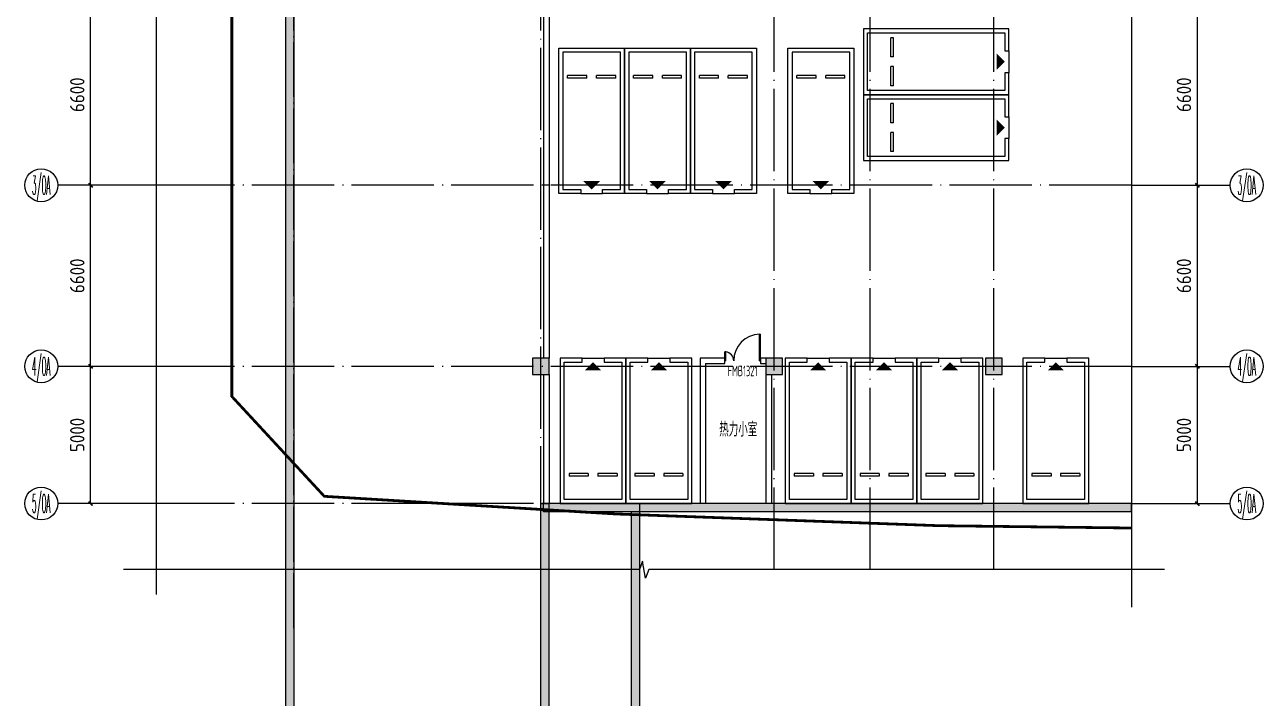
# Model space of a CAD drawing. Extents: x -473190 to 2138458, y -81875 to 2633646.
# Drawn here: x 449012 to 494125, y 197821 to 222367 of the extents above; entities that cross this region are included whole.
import ezdxf
from ezdxf.enums import TextEntityAlignment as Align

# ---------------------------------------------------------------- set-up
doc = ezdxf.new("R2010")
doc.units = 0
doc.header["$LTSCALE"] = 1000
for name, pattern in [('CENTERX2', [4, 2.5, -0.5, 0.5, -0.5]), ('CONTINOUS', [0]), ('DOTE', [2.42, 2, -0.2, 0.02, -0.2]), ('ZW-地下$0$DOTE', [2.42, 2, -0.2, 0.02, -0.2])]:
    doc.linetypes.add(name, pattern=pattern)
for name, color, linetype in [('00-停车位', 67, 'Continuous'), ('00-用地红线', 12, 'CENTERX2'), ('A-ROOM_NAME', 23, 'Continuous'), ('A-WALL', 2, 'Continuous'), ('AXIS', 3, 'Continuous'), ('AXIS_TEXT', 7, 'Continuous'), ('COLUMN', 9, 'Continuous'), ('DIM_SYMB', 3, 'Continuous'), ('DOOR_FIRE', 4, 'Continuous'), ('DOTE', 1, 'DOTE'), ('PUB_DIM', 3, 'Continuous'), ('PUB_HATCH', 8, 'Continuous'), ('WALL-C', 2, 'Continuous'), ('WINDOW_TEXT', 7, 'Continuous')]:
    doc.layers.add(name, color=color, linetype=linetype)
doc.layers.add('地下二层$0$A-PUB_HATCH', color=8, linetype='Continuous', lineweight=0)
doc.styles.add('8B2_02', font='tssdeng.shx', dxfattribs={"width": 0.6, "bigfont": 'TSSDCHN.shx'})
doc.styles.add('_TCH_AXIS', font='COMPLEX', dxfattribs={"bigfont": 'GBCBIG'})
doc.styles.add('_TCH_WINDOW', font='tssdeng.shx', dxfattribs={"width": 0.8, "height": 3.5, "bigfont": 'tssdchn.shx'})
doc.styles.add('COMPLEX', font='COMPLEX.shx', dxfattribs={"width": 0.65})
doc.styles.add('STANDARD_T3', font='gbenor.shx', dxfattribs={"bigfont": 'gbcbig.shx'})
doc.dimstyles.new('STANDARD&&150', dxfattribs={"dimtxt": 525, "dimasz": 150, "dimexe": 375, "dimexo": 450, "dimgap": 225, "dimtad": 1, "dimdec": 0, "dimzin": 0, "dimdsep": 46, "dimtxsty": 'STANDARD_T3', "dimblk": 'ARCHTICK', "dimcen": 0.09, "dimadec": 0, "dimazin": 0, "dimtfac": 1, "dimtdec": 0, "dimtix": 1, "dimtmove": 2, "dimatfit": 3, "dimfxl": 0, "dimtolj": 1, "dimtzin": 0, "dimarcsym": 0})

# ---------------------------------------------------------------- blocks, each defined once
blk = doc.blocks.new('车位2400x5300')
at = {"layer": '00-停车位', "color": 251}
for p, q in [((-875, -1000), (-175, -1000)), ((-875, -1100), (-875, -1000)), ((-875, -1100), (-175, -1100)), ((-175, -1100), (-175, -1000)), ((175, -1000), (875, -1000)), ((175, -1100), (175, -1000)), ((175, -1100), (875, -1100)), ((875, -1100), (875, -1000)), ((400, -5300), (-400, -5300))]:
    blk.add_line(p, q, dxfattribs=at)
blk.add_lwpolyline([(400, -5150), (400, -5300), (1200, -5300), (1200, 0), (-1200, 0), (-1200, -5300), (-400, -5300), (-400, -5150), (-1050, -5150), (-1050, -150), (1050, -150), (1050, -5150), (400, -5150)], dxfattribs=at)
blk.add_lwpolyline([(0, -5150, 0, 600, 0), (0, -4850, 600, 600, 0)], format="xyseb", dxfattribs=at)
blk = doc.blocks.new('_AXISO')
blk.add_circle((0, 0), 0.5)
at = {"layer": 'AXIS_TEXT', "style": 'COMPLEX', "width": 1.041667}
blk.add_attdef('A', text='', height=0.56, dxfattribs=at).set_placement((-0.25, -0.28), (0.25, -0.28), align=Align.FIT)
blk = doc.blocks.new('_ArchTick')
at = {"color": 0, "linetype": 'ByBlock', "const_width": 0.4}
blk.add_lwpolyline([(-0.5, -0.5), (0.5, 0.5)], dxfattribs=at)
blk = doc.blocks.new('*D3498')
at = {"layer": 'Defpoints', "color": 0, "transparency": 16777216}
for p in [(490525, 223117), (491725, 223117), (490525, 216517)]:
    blk.add_point(p, dxfattribs=at)
at = {"layer": 'PUB_DIM', "color": 0, "lineweight": -2, "transparency": 16777216}
for p, q in [((490975, 223117), (492100, 223117)), ((491725, 216517), (491725, 223117)), ((490975, 216517), (492100, 216517))]:
    blk.add_line(p, q, dxfattribs=at)
at = {"layer": 'PUB_DIM', "color": 0, "lineweight": -2, "transparency": 16777216, "xscale": 150, "yscale": 150, "zscale": 150}
for p, rotation in [((491725, 223117), 90), ((491725, 216517), 270)]:
    blk.add_blockref('_ArchTick', p, dxfattribs=dict(at, rotation=rotation))
at = {"layer": 'PUB_DIM', "color": 0, "transparency": 16777216, "insert": (491237, 219817), "char_height": 525, "attachment_point": 5, "rotation": 90, "style": 'STANDARD_T3'}
blk.add_mtext('\\A1;6600', dxfattribs=at)
blk = doc.blocks.new('*D3499')
at = {"layer": 'Defpoints', "color": 0, "transparency": 16777216}
for p in [(490525, 216517), (491725, 216517), (490525, 209917)]:
    blk.add_point(p, dxfattribs=at)
at = {"layer": 'PUB_DIM', "color": 0, "lineweight": -2, "transparency": 16777216}
for p, q in [((490975, 216517), (492100, 216517)), ((491725, 209917), (491725, 216517)), ((490975, 209917), (492100, 209917))]:
    blk.add_line(p, q, dxfattribs=at)
at = {"layer": 'PUB_DIM', "color": 0, "lineweight": -2, "transparency": 16777216, "xscale": 150, "yscale": 150, "zscale": 150}
for p, rotation in [((491725, 216517), 90), ((491725, 209917), 270)]:
    blk.add_blockref('_ArchTick', p, dxfattribs=dict(at, rotation=rotation))
at = {"layer": 'PUB_DIM', "color": 0, "transparency": 16777216, "insert": (491237, 213217), "char_height": 525, "attachment_point": 5, "rotation": 90, "style": 'STANDARD_T3'}
blk.add_mtext('\\A1;6600', dxfattribs=at)
blk = doc.blocks.new('*D3500')
at = {"layer": 'Defpoints', "color": 0, "transparency": 16777216}
for p in [(490525, 209917), (491725, 209917), (490525, 204917)]:
    blk.add_point(p, dxfattribs=at)
at = {"layer": 'PUB_DIM', "color": 0, "lineweight": -2, "transparency": 16777216}
for p, q in [((490975, 209917), (492100, 209917)), ((491725, 204917), (491725, 209917)), ((490975, 204917), (492100, 204917))]:
    blk.add_line(p, q, dxfattribs=at)
at = {"layer": 'PUB_DIM', "color": 0, "lineweight": -2, "transparency": 16777216, "xscale": 150, "yscale": 150, "zscale": 150}
for p, rotation in [((491725, 209917), 90), ((491725, 204917), 270)]:
    blk.add_blockref('_ArchTick', p, dxfattribs=dict(at, rotation=rotation))
at = {"layer": 'PUB_DIM', "color": 0, "transparency": 16777216, "insert": (491237, 207417), "char_height": 525, "attachment_point": 5, "rotation": 90, "style": 'STANDARD_T3'}
blk.add_mtext('\\A1;5000', dxfattribs=at)
blk = doc.blocks.new('*D3508')
at = {"layer": 'Defpoints', "color": 0, "transparency": 16777216}
for p in [(451412, 223117), (452612, 223117), (452612, 216517)]:
    blk.add_point(p, dxfattribs=at)
at = {"layer": 'PUB_DIM', "color": 0, "lineweight": -2, "transparency": 16777216}
for p, q in [((452162, 223117), (451037, 223117)), ((451412, 216517), (451412, 223117)), ((452162, 216517), (451037, 216517))]:
    blk.add_line(p, q, dxfattribs=at)
at = {"layer": 'PUB_DIM', "color": 0, "lineweight": -2, "transparency": 16777216, "xscale": 150, "yscale": 150, "zscale": 150}
for p, rotation in [((451412, 223117), 90), ((451412, 216517), 270)]:
    blk.add_blockref('_ArchTick', p, dxfattribs=dict(at, rotation=rotation))
at = {"layer": 'PUB_DIM', "color": 0, "transparency": 16777216, "insert": (450925, 219817), "char_height": 525, "attachment_point": 5, "rotation": 90, "style": 'STANDARD_T3'}
blk.add_mtext('\\A1;6600', dxfattribs=at)
blk = doc.blocks.new('*D3509')
at = {"layer": 'Defpoints', "color": 0, "transparency": 16777216}
for p in [(451412, 216517), (452612, 216517), (452612, 209917)]:
    blk.add_point(p, dxfattribs=at)
at = {"layer": 'PUB_DIM', "color": 0, "lineweight": -2, "transparency": 16777216}
for p, q in [((452162, 216517), (451037, 216517)), ((451412, 209917), (451412, 216517)), ((452162, 209917), (451037, 209917))]:
    blk.add_line(p, q, dxfattribs=at)
at = {"layer": 'PUB_DIM', "color": 0, "lineweight": -2, "transparency": 16777216, "xscale": 150, "yscale": 150, "zscale": 150}
for p, rotation in [((451412, 216517), 90), ((451412, 209917), 270)]:
    blk.add_blockref('_ArchTick', p, dxfattribs=dict(at, rotation=rotation))
at = {"layer": 'PUB_DIM', "color": 0, "transparency": 16777216, "insert": (450925, 213217), "char_height": 525, "attachment_point": 5, "rotation": 90, "style": 'STANDARD_T3'}
blk.add_mtext('\\A1;6600', dxfattribs=at)
blk = doc.blocks.new('*D3510')
at = {"layer": 'Defpoints', "color": 0, "transparency": 16777216}
for p in [(451412, 209917), (452612, 209917), (452612, 204917)]:
    blk.add_point(p, dxfattribs=at)
at = {"layer": 'PUB_DIM', "color": 0, "lineweight": -2, "transparency": 16777216}
for p, q in [((452162, 209917), (451037, 209917)), ((451412, 204917), (451412, 209917)), ((452162, 204917), (451037, 204917))]:
    blk.add_line(p, q, dxfattribs=at)
at = {"layer": 'PUB_DIM', "color": 0, "lineweight": -2, "transparency": 16777216, "xscale": 150, "yscale": 150, "zscale": 150}
for p, rotation in [((451412, 209917), 90), ((451412, 204917), 270)]:
    blk.add_blockref('_ArchTick', p, dxfattribs=dict(at, rotation=rotation))
at = {"layer": 'PUB_DIM', "color": 0, "transparency": 16777216, "insert": (450925, 207417), "char_height": 525, "attachment_point": 5, "rotation": 90, "style": 'STANDARD_T3'}
blk.add_mtext('\\A1;5000', dxfattribs=at)
blk = doc.blocks.new('$DorLib2D$00000225')
at = {"color": 0}
for p, q in [((0.475, -0.001), (0.475, 0.752)), ((0.475, 0.752), (0.5, 0.752)), ((0.5, -0.001), (0.5, 0.752)), ((-0.5, 0), (-0.5, 0.252)), ((-0.475, 0.252), (-0.5, 0.252)), ((-0.475, 0), (-0.475, 0.252)), ((-0.475, 0), (-0.5, 0)), ((0.475, -0.001), (0.5, -0.001))]:
    blk.add_line(p, q, dxfattribs=at)
for centre, radius, start, end in [((0.505, -0.002), 0.755, 92.2493, 179.7238), ((-0.501, 0.003), 0.251, 359.7899, 84.0974)]:
    blk.add_arc(centre, radius, start, end, dxfattribs=at)
blk = doc.blocks.new('_FZH')
blk.add_lwpolyline([(-0.5, -0.5), (0.5, -0.5), (0.5, 0.5), (-0.5, 0.5)], close=True)
at = {"layer": 'PUB_HATCH'}
blk.add_solid([(-0.5, -0.5), (0.5, -0.5), (-0.5, 0.5), (0.5, 0.5)], dxfattribs=at)

msp = doc.modelspace()

# ---------------------------------------------------------------- hatches: boundary and pattern name
at = {"layer": 'PUB_HATCH'}
for points in [[(458812.5, 223117.4), (458512.5, 223117.4), (458512.5, 216517.4), (458812.5, 216517.4)], [(458812.5, 216517.4), (458512.5, 216517.4), (458512.5, 209917.4), (458812.5, 209917.4)], [(458512.5, 165242.4), (458812.5, 165242.4), (458812.5, 209917.4), (458512.5, 209917.4)], [(471112.5, 204617.4), (471412.5, 204917.4), (467912.5, 204917.4), (467912.5, 204617.4)], [(489327.5, 204917.4), (468112.5, 204917.4), (468112.5, 204617.4), (489327.5, 204617.4)]]:
    msp.add_hatch(color=256, dxfattribs=at).paths.add_polyline_path(points)
at = {"layer": '地下二层$0$A-PUB_HATCH'}
for points in [[(467812.2, 165242.4), (468112.2, 165242.4), (468112.2, 204917.4), (467812.2, 204917.4)], [(471112.5, 165242.4), (471412.5, 165242.4), (471412.5, 204917.4), (471112.5, 204617.4)]]:
    msp.add_hatch(color=256, dxfattribs=at).paths.add_polyline_path(points)

# ---------------------------------------------------------------- linework, layer by layer
at = {"layer": '00-用地红线', "color": 1, "const_width": 100}
msp.add_lwpolyline([(489327.5, 204025), (482302.2, 204110), (470522.4, 204538), (459922.7, 205180.3), (456553.8, 208821.7), (456554.1, 250094.6)], dxfattribs=at)
at = {"layer": 'A-WALL', "linetype": 'CONTINOUS'}
for p, q in [((467912.5, 223117.4), (467912.5, 216517.4)), ((468112.5, 223117.4), (468112.5, 216517.4)), ((468112.5, 216517.4), (467912.5, 216517.4))]:
    msp.add_line(p, q, dxfattribs=at)
at = {"layer": 'A-WALL'}
for p, q in [((467912.5, 216517.4), (467912.5, 210217.4)), ((468112.5, 216517.4), (468112.5, 210217.4)), ((473612.5, 210217.4), (473612.5, 204917.4)), ((474512.5, 210217.4), (473612.5, 210217.4)), ((473812.5, 210017.4), (473812.5, 204917.4)), ((473812.5, 210017.4), (474512.5, 210017.4)), ((474512.5, 210017.4), (474512.5, 210217.4)), ((476012.5, 210217.4), (475812.5, 210217.4)), ((475812.5, 210217.4), (475812.5, 210017.4)), ((475812.5, 210017.4), (476012.5, 210017.4)), ((467912.5, 209617.4), (467912.5, 204917.4)), ((468112.5, 209617.4), (468112.5, 204917.4)), ((476012.5, 209617.4), (476012.5, 204917.4)), ((476212.5, 209617.4), (476212.5, 204917.4)), ((467812.2, 165242.4), (467812.2, 204917.4)), ((467812.2, 204917.4), (468112.2, 204917.4)), ((471412.5, 204917.4), (467912.5, 204917.4)), ((467912.5, 204617.4), (467912.5, 204917.4)), ((468112.2, 165242.4), (468112.2, 204917.4)), ((471412.5, 165242.4), (471412.5, 204917.4)), ((473812.5, 204917.4), (473612.5, 204917.4)), ((476212.5, 204917.4), (476012.5, 204917.4)), ((471112.5, 204617.4), (467912.5, 204617.4)), ((471112.5, 165242.4), (471112.5, 204617.4))]:
    msp.add_line(p, q, dxfattribs=at)
at = {"layer": 'AXIS'}
for p, q in [((453812.5, 216517.4), (450212.5, 216517.4)), ((489324.6, 216517.4), (492924.6, 216517.4)), ((453812.5, 209917.4), (450212.5, 209917.4)), ((489324.6, 209917.4), (492924.6, 209917.4)), ((453812.5, 204917.4), (450212.5, 204917.4)), ((489324.6, 204917.4), (492924.6, 204917.4))]:
    msp.add_line(p, q, dxfattribs=at)
at = {"layer": 'DIM_SYMB'}
for points in [[(453812.5, 201607.5), (453812.5, 226282.3), (453497.5, 226396.9), (454127.5, 226508), (453812.5, 226619.8), (453812.5, 251294.6)], [(489327.5, 251294.6), (489327.5, 226384.7), (489642.5, 226270), (489012.5, 226159), (489327.5, 226047.2), (489327.5, 201137.3)], [(490527.5, 202507.5), (471738.8, 202507.5), (471624.1, 202192.5), (471513, 202822.5), (471401.3, 202507.5), (452612.5, 202507.5)]]:
    msp.add_lwpolyline(points, dxfattribs=at)
at = {"layer": 'DOTE', "linetype": 'ZW-地下$0$DOTE'}
msp.add_line((458812.5, 200377.8), (458812.5, 250094.6), dxfattribs=at)
at = {"layer": 'DOTE', "color": 16, "linetype": 'DOTE', "ltscale": 1.5}
for p, q in [((467812.5, 200377.8), (467812.5, 250094.6)), ((476312.5, 202507.5), (476312.5, 250094.6)), ((479812.5, 202507.5), (479812.5, 250094.6)), ((484312.5, 202507.5), (484312.5, 250094.6)), ((489327.5, 216517.4), (453812.5, 216517.4)), ((489327.5, 209917.4), (453812.5, 209917.4)), ((489327.5, 204917.4), (453812.5, 204917.4))]:
    msp.add_line(p, q, dxfattribs=at)
at = {"layer": 'WALL-C'}
for p, q in [((458512.5, 223117.4), (458512.5, 216517.4)), ((458812.5, 223117.4), (458812.5, 216517.4)), ((458512.5, 216517.4), (458512.5, 209917.4)), ((458812.5, 216517.4), (458812.5, 209917.4)), ((458512.5, 209917.4), (458512.5, 165242.4)), ((458812.5, 209917.4), (458812.5, 165242.4)), ((489327.5, 204917.4), (468112.5, 204917.4)), ((468112.5, 204617.4), (468112.5, 204917.4)), ((489327.5, 204617.4), (489327.5, 204917.4)), ((489327.5, 204617.4), (468112.5, 204617.4))]:
    msp.add_line(p, q, dxfattribs=at)

# ---------------------------------------------------------------- block references
at = {"layer": '00-停车位'}
for p, rotation in [((479562.5, 221017.4), 89.99999998659437), ((479562.5, 218617.4), 89.99999998659437), ((469712.5, 204917.4), 179.9999999865944), ((472112.5, 204917.4), 179.9999999865944), ((477912.5, 204917.4), 179.9999999865944), ((480312.5, 204917.4), 179.9999999865944), ((482712.5, 204917.4), 179.9999999865944), ((486569.7, 204917.4), 179.9999999865944)]:
    msp.add_blockref('车位2400x5300', p, dxfattribs=dict(at, rotation=rotation))
at = {"layer": '00-停车位', "xscale": -1, "rotation": 1.340559663276508e-08}
for p in [(469662.5, 221517.4), (472062.5, 221517.4), (474462.5, 221517.4), (478012.5, 221517.4)]:
    msp.add_blockref('车位2400x5300', p, dxfattribs=at)
at = {"layer": 'AXIS'}
ref = msp.add_blockref('_AXISO', (449612.5, 216517.4), dxfattribs=dict(at, xscale=1200, yscale=1200, zscale=1200))
ref.add_attrib('A', '3/0A', dxfattribs={"layer": 'AXIS_TEXT', "height": 678.82, "style": '_TCH_AXIS', "width": 0.265823}).set_placement((449273.1, 216177.9), (449951.9, 216177.9), align=Align.FIT)
ref = msp.add_blockref('_AXISO', (493524.6, 216517.4), dxfattribs=dict(at, xscale=1200, yscale=1200, zscale=1200))
ref.add_attrib('A', '3/0A', dxfattribs={"layer": 'AXIS_TEXT', "height": 678.82, "style": '_TCH_AXIS', "width": 0.265823}).set_placement((493185.2, 216177.9), (493864, 216177.9), align=Align.FIT)
ref = msp.add_blockref('_AXISO', (449612.5, 209917.4), dxfattribs=dict(at, xscale=1200, yscale=1200, zscale=1200))
ref.add_attrib('A', '4/0A', dxfattribs={"layer": 'AXIS_TEXT', "height": 678.82, "style": '_TCH_AXIS', "width": 0.259259}).set_placement((449273.1, 209577.9), (449951.9, 209577.9), align=Align.FIT)
ref = msp.add_blockref('_AXISO', (493524.6, 209917.4), dxfattribs=dict(at, xscale=1200, yscale=1200, zscale=1200))
ref.add_attrib('A', '4/0A', dxfattribs={"layer": 'AXIS_TEXT', "height": 678.82, "style": '_TCH_AXIS', "width": 0.259259}).set_placement((493185.2, 209577.9), (493864, 209577.9), align=Align.FIT)
ref = msp.add_blockref('_AXISO', (449612.5, 204917.4), dxfattribs=dict(at, xscale=1200, yscale=1200, zscale=1200))
ref.add_attrib('A', '5/0A', dxfattribs={"layer": 'AXIS_TEXT', "height": 678.82, "style": '_TCH_AXIS', "width": 0.2625}).set_placement((449273.1, 204577.9), (449951.9, 204577.9), align=Align.FIT)
ref = msp.add_blockref('_AXISO', (493524.6, 204917.4), dxfattribs=dict(at, xscale=1200, yscale=1200, zscale=1200))
ref.add_attrib('A', '5/0A', dxfattribs={"layer": 'AXIS_TEXT', "height": 678.82, "style": '_TCH_AXIS', "width": 0.2625}).set_placement((493185.2, 204577.9), (493864, 204577.9), align=Align.FIT)
at = {"layer": 'COLUMN', "linetype": 'Continuous', "xscale": 600, "yscale": 600, "zscale": 600}
for p in [(467812.5, 209917.4), (476312.5, 209917.4), (484312.5, 209917.4)]:
    msp.add_blockref('_FZH', p, dxfattribs=at)
at = {"layer": 'DOOR_FIRE'}
ref = msp.add_blockref('$DorLib2D$00000225', (475162.5, 210117.4), dxfattribs=dict(at, xscale=1300, yscale=1300, zscale=200, rotation=359.9999999975814))
ref.add_attrib('A', 'FMB1321', (474614.2, 209558.1), dxfattribs={"layer": 'WINDOW_TEXT', "height": 382.5, "style": '_TCH_WINDOW', "width": 0.564706})

# ---------------------------------------------------------------- texts
at = {"layer": 'A-ROOM_NAME', "style": '8B2_02', "width": 0.6}
msp.add_text('热力小室', height=525, dxfattribs=at).set_placement((474308.7, 207358.4))

# ---------------------------------------------------------------- dimensions: what is measured, and where the dimension line sits
at = {"layer": 'PUB_DIM'}
for p1, p2, distance, picture, middle in [((452612.5, 216517.4), (452612.5, 223117.4), 1200, '*D3508', (450925, 219817.4)), ((490524.6, 216517.4), (490524.6, 223117.4), -1200, '*D3498', (491237.1, 219817.4)), ((452612.5, 209917.4), (452612.5, 216517.4), 1200, '*D3509', (450925, 213217.4)), ((490524.6, 209917.4), (490524.6, 216517.4), -1200, '*D3499', (491237.1, 213217.4)), ((452612.5, 204917.4), (452612.5, 209917.4), 1200, '*D3510', (450925, 207417.4)), ((490524.6, 204917.4), (490524.6, 209917.4), -1200, '*D3500', (491237.1, 207417.4))]:
    dim = msp.add_aligned_dim(p1=p1, p2=p2, distance=distance, dimstyle='STANDARD&&150', dxfattribs=at)
    dim.commit()
    dim.dimension.update_dxf_attribs({"geometry": picture, "text_midpoint": middle})

doc.saveas('drawing.dxf')
